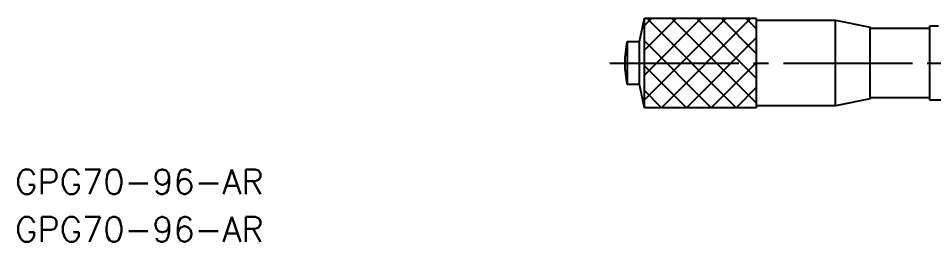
# Model space of a CAD drawing. Extents: x 38 to 223, y 116 to 263.
# Drawn here: x 37.6 to 129.9, y 116.2 to 138.7 of the extents above; entities that cross this region are included whole.
import ezdxf

# ---------------------------------------------------------------- set-up
doc = ezdxf.new("R2010")
doc.units = 0
doc.linetypes.add('CENTER', pattern=[17.5, 13, -1.5, 1.5, -1.5])
doc.layers.get('0').update_dxf_attribs({"linetype": 'CONTINUOUS'})
doc.layers.add('CENTER', color=1, linetype='CENTER')
doc.styles.get("Standard").update_dxf_attribs({"font": 'txt.shx', "bigfont": '@extfont2.shx'})

msp = doc.modelspace()

# ---------------------------------------------------------------- linework, layer by layer
at = {"color": 7, "linetype": 'CONTINUOUS'}
for p, q in [((100.243, 136.333), (100.743, 138.683)), ((100.743, 138.683), (111.993, 138.683)), ((100.743, 129.683), (100.743, 138.683)), ((100.743, 138.683), (111.993, 138.683)), ((100.743, 129.683), (100.743, 138.683)), ((111.993, 138.683), (111.993, 129.683)), ((111.993, 138.683), (111.993, 129.683)), ((111.993, 138.483), (119.993, 138.483)), ((119.993, 134.183), (119.993, 138.483)), ((119.993, 138.483), (123.493, 137.783)), ((123.493, 134.183), (123.493, 137.783)), ((123.493, 137.683), (129.493, 137.683)), ((129.493, 130.433), (129.493, 137.933)), ((129.493, 137.933), (130.396, 137.933)), ((98.993, 136.333), (98.993, 134.183)), ((98.993, 136.333), (100.243, 136.333)), ((100.243, 132.033), (100.243, 136.333)), ((98.993, 134.183), (98.993, 132.033)), ((119.993, 129.883), (119.993, 134.183)), ((123.493, 130.583), (123.493, 134.183)), ((100.243, 132.033), (98.993, 132.033)), ((100.743, 129.683), (100.243, 132.033)), ((123.493, 130.583), (119.993, 129.883)), ((129.493, 130.683), (123.493, 130.683)), ((131.493, 130.433), (129.493, 130.433)), ((111.993, 129.683), (100.743, 129.683)), ((111.993, 129.683), (100.743, 129.683)), ((119.993, 129.883), (111.993, 129.883))]:
    msp.add_line(p, q, dxfattribs=at)
at = {"color": 3, "linetype": 'CONTINUOUS'}
for p, q in [((108.964, 138.683), (100.743, 130.462)), ((106.464, 138.683), (100.743, 132.962)), ((103.964, 138.683), (100.743, 135.462)), ((101.464, 138.683), (100.743, 137.962)), ((109.964, 129.683), (100.964, 138.683)), ((111.464, 138.683), (102.464, 129.683)), ((111.993, 130.155), (103.464, 138.683)), ((111.993, 132.655), (105.964, 138.683)), ((111.993, 135.155), (108.464, 138.683)), ((111.993, 137.655), (110.964, 138.683)), ((111.993, 136.712), (104.964, 129.683)), ((107.464, 129.683), (100.743, 136.405)), ((104.964, 129.683), (100.743, 133.905)), ((111.993, 134.212), (107.464, 129.683)), ((102.464, 129.683), (100.743, 131.405)), ((111.993, 131.712), (109.964, 129.683))]:
    msp.add_line(p, q, dxfattribs=at)
at = {"color": 7, "linetype": 'CONTINUOUS'}
for start, end in [(166.73497, 180), (180, 193.26503)]:
    msp.add_arc((108.113, 134.183), 9.37, start, end, dxfattribs=at)
at = {"layer": 'CENTER', "color": 1, "linetype": 'CENTER'}
msp.add_line((97.243, 134.183), (132.993, 134.183), dxfattribs=at)

# ---------------------------------------------------------------- texts
at = {"color": 7}
for p in [(37.278, 120.973), (37.278, 116.187)]:
    msp.add_text('GPG70-96-AR', height=2.5, dxfattribs=at).set_placement(p)

doc.saveas('drawing.dxf')
